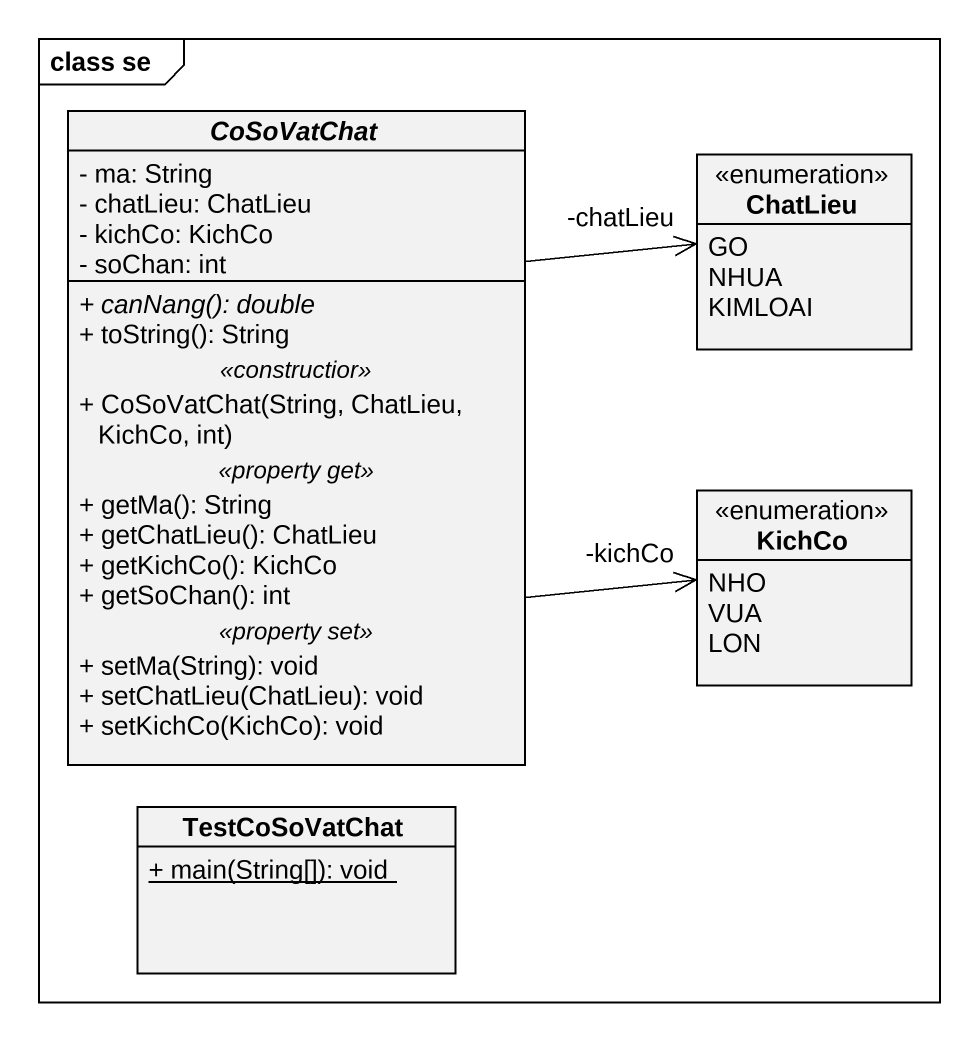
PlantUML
@startuml
mainframe class se
hide circle
hide empty members
skinparam classAttributeIconSize 0
abstract class CoSoVatChat {
  - ma: String
  - chatLieu: ChatLieu
  - kichCo: KichCo
  - soChan: int
  --
  {abstract} + canNang(): double
  + toString(): String
  .. <<constructior>> ..
  + CoSoVatChat(String, ChatLieu, KichCo, int)
  .. <<property get>> ..
  + getMa(): String
  + getChatLieu(): ChatLieu
  + getKichCo(): KichCo
  + getSoChan(): int
  .. <<property set>> ..
  + setMa(String): void
  + setChatLieu(ChatLieu): void
  + setKichCo(KichCo): void
}
enum ChatLieu {
  GO
  NHUA
  KIMLOAI
}
enum KichCo {
  NHO
  VUA
  LON
}
class TestCoSoVatChat {
  {static} + main(String[]): void
}
CoSoVatChat -right-> "-chatLieu" ChatLieu
CoSoVatChat -right-> "-kichCo" KichCo
@enduml
